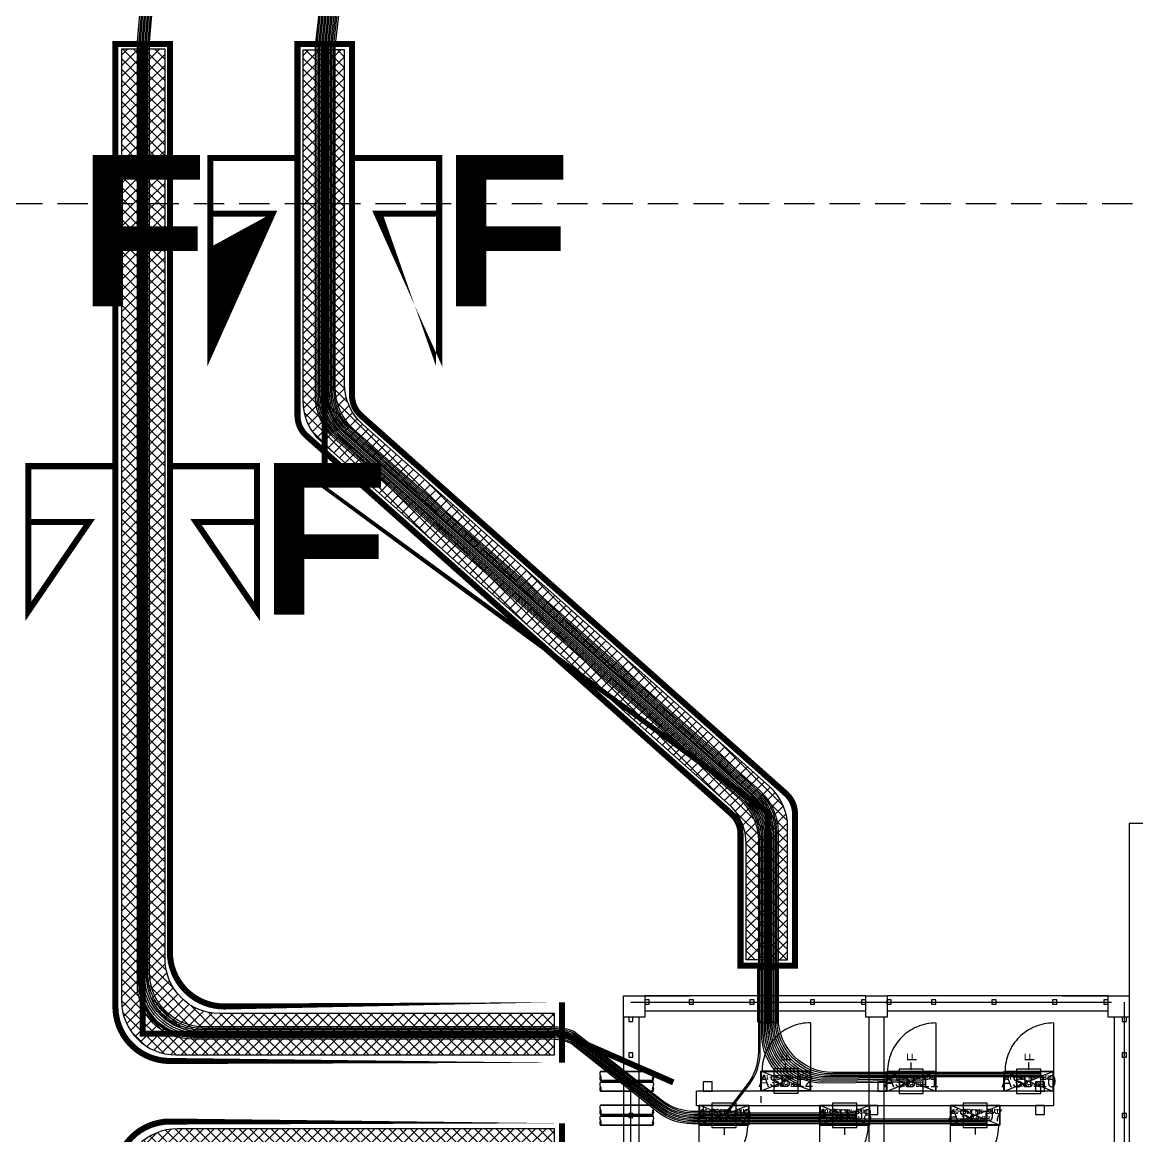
# Model space of a CAD drawing. Header units: metres. Extents: x 530797 to 531361, y 2674572 to 2674944.
# Drawn here: x 530970.35 to 530988.76, y 2674725.29 to 2674743.69 of the extents above; entities that cross this region are included whole.
import ezdxf
from ezdxf.enums import TextEntityAlignment as Align

# ---------------------------------------------------------------- set-up
doc = ezdxf.new("R2010")
doc.units = ezdxf.units.M
for name, pattern in [('DASHED', [0.75, 0.5, -0.25]), ('DASHED2', [0.375, 0.25, -0.125]), ('HIDDEN', [0.375, 0.25, -0.125]), ('PHANTOM', [63.50000000000001, 31.75, -6.35, 6.35, -6.35, 6.35, -6.35])]:
    doc.linetypes.add(name, pattern=pattern)
for name, color, linetype in [('1', 5, 'Continuous'), ('300mm Hume Pipe', 74, 'Continuous'), ('Excavation', 7, 'Continuous'), ('IDT', 7, 'Continuous'), ('LT Cable(AG) INV to LT Panel BL-10', 2, 'Continuous'), ('Messenger Wire Exc Link', 7, 'Continuous'), ('Section Marking BL-10', 2, 'Continuous'), ('Trench (AC)-BL10', 14, 'Continuous')]:
    doc.layers.add(name, color=color, linetype=linetype)
doc.styles.add('Arial', font='arial.ttf')
doc.styles.add('BoldTextStyle', font='arialbd.ttf')
doc.styles.add('RomanS', font='romans.shx')
doc.styles.get("Standard").update_dxf_attribs({"font": 'Adani Regular.ttf'})
doc.linetypes.add('FOUNDATION LAYOUT$0$FENCELINE1', pattern='A,6.35,-2.54,[133,ltypeshp.shx,S=2.54,R=0,X=-2.54,Y=0],-2.54,25.4', length=36.83)
pattern_1 = [(45, (-1846.343999999575, 678.9041152228601), (-0.08838834764831845, 0.08838834764831845), []), (135, (-1846.343999999575, 678.9041152228601), (-0.08838834764831845, -0.08838834764831843), [])]

# ---------------------------------------------------------------- blocks, each defined once
blk = doc.blocks.new('ASB')
at = {"layer": '1', "color": 5}
blk.add_lwpolyline([(-0.2, -0.2), (0.2, -0.2), (0.2, 0.2), (-0.2, 0.2)], close=True, dxfattribs=at)
at = {"layer": '1', "color": 7}
blk.add_attdef('ID', text='', height=0.2, dxfattribs=at).set_placement((0, 0), align=Align.MIDDLE_CENTER)
blk = doc.blocks.new('IDT')
at = {"layer": 'IDT', "color": 8, "linetype": 'PHANTOM', "ltscale": 0.25}
for p, q in [((33.78305947702646, 18.31032447560767), (33.78305947702646, 9.160324475607581)), ((25.63305947702636, 9.160324475607581), (25.63305947702636, 16.03532447560758)), ((33.78305947702646, 9.160324475607581), (25.63305947702636, 9.160324475607581))]:
    blk.add_line(p, q, dxfattribs=at)
at = {"layer": 'IDT', "color": 8}
for p, q in [((25.55203310577579, 9.410145771028397), (25.55203310577579, 12.06014577102826)), ((25.80203310577579, 9.410145771028397), (25.80203310577579, 12.06014577102826)), ((29.60203310577552, 9.410145771028397), (29.60203310577552, 12.06014577102826)), ((29.85203310577552, 9.410145771028397), (29.85203310577552, 12.06014577102826)), ((33.6520331057757, 9.410145771028397), (33.6520331057757, 12.06014577102826)), ((33.9020331057757, 9.410145771028397), (33.9020331057757, 12.06014577102826)), ((25.59805947702651, 11.06854747735485), (25.59805947702651, 10.99854747735469)), ((25.66805947702622, 11.06854747735485), (25.59805947702651, 11.06854747735485)), ((25.66805947702622, 10.99854747735469), (25.66805947702622, 11.06854747735485)), ((27.68603310577581, 11.1931585117926), (28.50403310577556, 11.1931585117926)), ((27.68603310577581, 10.86615851179261), (27.68603310577581, 11.1931585117926)), ((27.69503310577582, 10.86965851179264), (27.69503310577582, 11.18965851179257)), ((27.69503310577582, 11.18965851179257), (28.49503310577555, 11.18965851179257)), ((28.49503310577555, 11.18965851179257), (27.69503310577582, 10.86965851179264)), ((28.49503310577555, 10.86965851179264), (27.69503310577582, 11.18965851179257)), ((28.49503310577555, 11.18965851179257), (28.49503310577555, 10.86965851179264)), ((28.50403310577556, 11.1931585117926), (28.50403310577556, 10.86615851179261)), ((29.8430331057755, 11.19316355596482), (30.66103310577572, 11.19316355596482)), ((29.8430331057755, 10.86616355596482), (29.8430331057755, 11.19316355596482)), ((29.85203310577552, 10.86966355596462), (29.85203310577552, 11.18966355596478)), ((29.85203310577552, 11.18966355596478), (30.6520331057757, 11.18966355596478)), ((30.6520331057757, 11.18966355596478), (29.85203310577552, 10.86966355596462)), ((30.6520331057757, 10.86966355596462), (29.85203310577552, 11.18966355596478)), ((30.6520331057757, 11.18966355596478), (30.6520331057757, 10.86966355596462)), ((30.66103310577572, 11.19316355596482), (30.66103310577572, 10.86616355596482)), ((31.83392632624444, 11.19316355596482), (32.65192632624419, 11.19316355596482)), ((31.83392632624444, 10.86616355596482), (31.83392632624444, 11.19316355596482)), ((31.84292632624445, 10.86966355596462), (31.84292632624445, 11.18966355596478)), ((31.84292632624445, 11.18966355596478), (32.64292632624418, 11.18966355596478)), ((31.84292632624445, 10.86966355596462), (32.64292632624418, 11.18966355596478)), ((31.84292632624445, 11.18966355596478), (32.64292632624418, 10.86966355596485)), ((32.64292632624418, 11.18966355596478), (32.64292632624418, 10.86966355596485)), ((32.65192632624419, 11.19316355596482), (32.65192632624419, 10.86616355596482)), ((33.7480594770266, 11.06854747735485), (33.7480594770266, 10.99854747735469)), ((33.81805947702631, 11.06854747735485), (33.7480594770266, 11.06854747735485)), ((33.81805947702631, 10.99854747735469), (33.81805947702631, 11.06854747735485)), ((25.59805947702651, 10.99854747735469), (25.66805947702622, 10.99854747735469)), ((32.69924909500176, 10.86966355596462), (26.80203310577579, 10.86965851179286)), ((26.95103310577568, 11.01965851179273), (26.95103310577568, 10.86965851179264)), ((27.10103310577577, 11.01965851179273), (26.95103310577568, 11.01965851179273)), ((26.95103310577568, 10.86965851179264), (27.10103310577577, 10.86965851179264)), ((27.10103310577577, 10.86965851179264), (27.10103310577577, 11.01965851179273)), ((28.50403310577556, 10.86615851179261), (27.68603310577581, 10.86615851179261)), ((28.49503310577555, 10.86965851179264), (27.69503310577582, 10.86965851179264)), ((29.70203310577588, 11.01965851179273), (29.70203310577588, 10.86965851179264)), ((29.85203310577597, 11.01965851179273), (29.70203310577588, 11.01965851179273)), ((29.70203310577588, 10.86965851179264), (29.85203310577597, 10.86965851179264)), ((30.66103310577572, 10.86616355596482), (29.8430331057755, 10.86616355596482)), ((29.85203310577597, 10.86965851179264), (29.85203310577597, 11.01965851179273)), ((30.6520331057757, 10.86966355596462), (29.85203310577552, 10.86966355596462)), ((32.65192632624419, 10.86616355596482), (31.83392632624444, 10.86616355596482)), ((32.64292632624418, 10.86966355596485), (31.84292632624445, 10.86966355596462)), ((32.4369263262445, 11.0196585117925), (32.4369263262445, 10.86965851179264)), ((32.58692632624414, 11.0196585117925), (32.4369263262445, 11.0196585117925)), ((32.4369263262445, 10.86965851179264), (32.58692632624414, 10.86965851179264)), ((32.58692632624414, 10.86965851179264), (32.58692632624414, 11.0196585117925)), ((32.69925243467858, 10.86966355596758), (32.69925243467858, 10.62966355685978)), ((33.7480594770266, 10.99854747735469), (33.81805947702631, 10.99854747735469)), ((31.63518662643108, 10.71242244929829), (31.63518662643108, 10.8226436008905)), ((26.80203310577579, 10.6331585126876), (27.62003310577555, 10.6331585126876)), ((26.80203310577579, 10.3061585126876), (26.80203310577579, 10.6331585126876)), ((26.80203310577579, 10.62966355685978), (32.69924909500176, 10.62966355685978)), ((26.81103310577581, 10.30965851268763), (26.81103310577581, 10.62965851268757)), ((26.81103310577581, 10.62965851268757), (27.61103310577553, 10.62965851268757)), ((27.61103310577553, 10.62965851268757), (26.81103310577581, 10.30965851268763)), ((27.61103310577553, 10.30965851268763), (26.81103310577581, 10.62965851268757)), ((26.95103310577568, 10.62965851268757), (26.95103310577568, 10.6296585126878)), ((26.95103310577568, 10.62965851268757), (26.95103310577568, 10.47965851268748)), ((27.10103310577577, 10.62965851268757), (26.95103310577568, 10.62965851268757)), ((27.10103310577577, 10.47965851268748), (27.10103310577577, 10.62965851268757)), ((27.61103310577553, 10.62965851268757), (27.61103310577553, 10.30965851268763)), ((27.62003310577555, 10.6331585126876), (27.62003310577555, 10.3061585126876)), ((28.7430331057756, 10.6331585126876), (29.56103310577581, 10.6331585126876)), ((28.7430331057756, 10.3061585126876), (28.7430331057756, 10.6331585126876)), ((28.75203310577561, 10.30965851268763), (28.75203310577561, 10.62965851268757)), ((28.75203310577561, 10.62965851268757), (29.55203310577579, 10.62965851268757)), ((29.55203310577579, 10.62965851268757), (28.75203310577561, 10.30965851268763)), ((29.55203310577579, 10.30965851268763), (28.75203310577561, 10.62965851268757)), ((29.55203310577579, 10.62965851268757), (29.55203310577579, 10.30965851268763)), ((29.55203310577579, 10.62965851268757), (29.55203310577579, 10.47965851268748)), ((29.70203310577588, 10.62965851268757), (29.55203310577579, 10.62965851268757)), ((29.56103310577581, 10.6331585126876), (29.56103310577581, 10.3061585126876)), ((29.70203310577588, 10.47965851268748), (29.70203310577588, 10.62965851268757)), ((30.81703310577566, 10.62928158855436), (31.63503310577542, 10.62928158855436)), ((30.81703310577566, 10.30228158855437), (30.81703310577566, 10.62928158855436)), ((30.82603310577568, 10.3057815885544), (30.82603310577568, 10.62578158855433)), ((30.82603310577568, 10.62578158855433), (31.62603310577586, 10.62578158855433)), ((30.82603310577568, 10.3057815885544), (31.62603310577586, 10.62578158855433)), ((30.82603310577568, 10.61801765194389), (31.62603310577586, 10.3057815885544)), ((31.62603310577586, 10.62578158855433), (31.62603310577586, 10.3057815885544)), ((31.63503310577542, 10.62928158855436), (31.63503310577542, 10.30228158855437)), ((32.4369263262445, 10.62965851268757), (32.4369263262445, 10.47965851268748)), ((32.58692632624414, 10.62965851268757), (32.4369263262445, 10.62965851268757)), ((32.58692632624414, 10.47965851268748), (32.58692632624414, 10.62965851268757)), ((27.61103310577553, 10.30965851268763), (26.81103310577581, 10.30965851268763)), ((26.95103310577568, 10.47965851268748), (27.10103310577577, 10.47965851268748)), ((29.55203310577579, 10.30965851268763), (28.75203310577561, 10.30965851268763)), ((29.55203310577579, 10.47965851268748), (29.70203310577588, 10.47965851268748)), ((32.4369263262445, 10.47965851268748), (32.58692632624414, 10.47965851268748)), ((27.62003310577555, 10.3061585126876), (26.80203310577579, 10.3061585126876)), ((29.56103310577581, 10.3061585126876), (28.7430331057756, 10.3061585126876)), ((31.63503310577542, 10.30228158855437), (30.81703310577566, 10.30228158855437)), ((31.62603310577586, 10.3057815885544), (30.82603310577568, 10.3057815885544)), ((25.59805947702651, 10.06854747735485), (25.59805947702651, 9.998547477354691)), ((25.66805947702622, 10.06854747735485), (25.59805947702651, 10.06854747735485)), ((25.59805947702651, 9.998547477354691), (25.66805947702622, 9.998547477354691)), ((25.66805947702622, 9.998547477354691), (25.66805947702622, 10.06854747735485)), ((33.7480594770266, 10.06854747735485), (33.7480594770266, 9.998547477354691)), ((33.81805947702631, 10.06854747735485), (33.7480594770266, 10.06854747735485)), ((33.7480594770266, 9.998547477354691), (33.81805947702631, 9.998547477354691)), ((33.81805947702631, 9.998547477354691), (33.81805947702631, 10.06854747735485)), ((25.55203310577579, 9.06014577102826), (25.55203310577579, 9.410145771028397)), ((25.55203310577579, 9.410145771028397), (25.9020331057757, 9.410145771028397)), ((25.59805947702651, 9.480145771028333), (25.59805947702651, 9.410145771028397)), ((25.66805947702622, 9.480145771028333), (25.59805947702651, 9.480145771028333)), ((25.59805947702651, 9.410145771028397), (25.66805947702622, 9.410145771028397)), ((25.66805947702622, 9.410145771028397), (25.66805947702622, 9.480145771028333)), ((25.9020331057757, 9.410145771028397), (25.9020331057757, 9.06014577102826)), ((29.55203310577579, 9.06014577102826), (29.55203310577579, 9.410145771028397)), ((29.55203310577579, 9.410145771028397), (29.9020331057757, 9.410145771028397)), ((29.9020331057757, 9.410145771028397), (29.9020331057757, 9.06014577102826)), ((33.55203310577579, 9.06014577102826), (33.55203310577579, 9.410145771028397)), ((33.55203310577579, 9.410145771028397), (33.9020331057757, 9.410145771028397)), ((33.7480594770266, 9.480145771028333), (33.7480594770266, 9.410145771028397)), ((33.81805947702631, 9.480145771028333), (33.7480594770266, 9.480145771028333)), ((33.7480594770266, 9.410145771028397), (33.81805947702631, 9.410145771028397)), ((33.81805947702631, 9.410145771028397), (33.81805947702631, 9.480145771028333)), ((33.9020331057757, 9.410145771028397), (33.9020331057757, 9.06014577102826)), ((25.9020331057757, 9.31014577102826), (29.55203310577579, 9.31014577102826)), ((29.9020331057757, 9.31014577102826), (33.55203310577579, 9.31014577102826)), ((25.9020331057757, 9.06014577102826), (25.55203310577579, 9.06014577102826)), ((25.9020331057757, 9.195324475607663), (25.9020331057757, 9.1253244756075)), ((25.97203310577586, 9.195324475607663), (25.9020331057757, 9.195324475607663)), ((25.9020331057757, 9.1253244756075), (25.97203310577586, 9.1253244756075)), ((25.9020331057757, 9.06014577102826), (29.55203310577579, 9.06014577102826)), ((25.97203310577586, 9.1253244756075), (25.97203310577586, 9.195324475607663)), ((26.7480594770266, 9.195324475607663), (26.7480594770266, 9.1253244756075)), ((26.81805947702631, 9.195324475607663), (26.7480594770266, 9.195324475607663)), ((26.7480594770266, 9.1253244756075), (26.81805947702631, 9.1253244756075)), ((26.81805947702631, 9.1253244756075), (26.81805947702631, 9.195324475607663)), ((27.7480594770266, 9.195324475607663), (27.7480594770266, 9.1253244756075)), ((27.81805947702631, 9.195324475607663), (27.7480594770266, 9.195324475607663)), ((27.7480594770266, 9.1253244756075), (27.81805947702631, 9.1253244756075)), ((27.81805947702631, 9.1253244756075), (27.81805947702631, 9.195324475607663)), ((28.7480594770266, 9.195324475607663), (28.7480594770266, 9.1253244756075)), ((28.81805947702631, 9.195324475607663), (28.7480594770266, 9.195324475607663)), ((28.7480594770266, 9.1253244756075), (28.81805947702631, 9.1253244756075)), ((28.81805947702631, 9.1253244756075), (28.81805947702631, 9.195324475607663)), ((29.48220577756118, 9.195324475607663), (29.48220577756118, 9.1253244756075)), ((29.55220577756089, 9.195324475607663), (29.48220577756118, 9.195324475607663)), ((29.48220577756118, 9.1253244756075), (29.55220577756089, 9.1253244756075)), ((29.9020331057757, 9.06014577102826), (29.55203310577579, 9.06014577102826)), ((29.55220577756089, 9.1253244756075), (29.55220577756089, 9.195324475607663)), ((29.9020331057757, 9.195324475607663), (29.9020331057757, 9.1253244756075)), ((29.97203310577586, 9.195324475607663), (29.9020331057757, 9.195324475607663)), ((29.9020331057757, 9.1253244756075), (29.97203310577586, 9.1253244756075)), ((29.9020331057757, 9.06014577102826), (33.55203310577579, 9.06014577102826)), ((29.97203310577586, 9.1253244756075), (29.97203310577586, 9.195324475607663)), ((30.7480594770266, 9.195324475607663), (30.7480594770266, 9.1253244756075)), ((30.81805947702631, 9.195324475607663), (30.7480594770266, 9.195324475607663)), ((30.7480594770266, 9.1253244756075), (30.81805947702631, 9.1253244756075)), ((30.81805947702631, 9.1253244756075), (30.81805947702631, 9.195324475607663)), ((31.7480594770266, 9.195324475607663), (31.7480594770266, 9.1253244756075)), ((31.81805947702631, 9.195324475607663), (31.7480594770266, 9.195324475607663)), ((31.7480594770266, 9.1253244756075), (31.81805947702631, 9.1253244756075)), ((31.81805947702631, 9.1253244756075), (31.81805947702631, 9.195324475607663)), ((32.7480594770266, 9.195324475607663), (32.7480594770266, 9.1253244756075)), ((32.81805947702631, 9.195324475607663), (32.7480594770266, 9.195324475607663)), ((32.7480594770266, 9.1253244756075), (32.81805947702631, 9.1253244756075)), ((32.81805947702631, 9.1253244756075), (32.81805947702631, 9.195324475607663)), ((33.48203310577563, 9.195324475607663), (33.48203310577563, 9.1253244756075)), ((33.55203310577579, 9.195324475607663), (33.48203310577563, 9.195324475607663)), ((33.48203310577563, 9.1253244756075), (33.55203310577579, 9.1253244756075)), ((33.55203310577579, 9.1253244756075), (33.55203310577579, 9.195324475607663)), ((33.9020331057757, 9.06014577102826), (33.55203310577579, 9.06014577102826))]:
    blk.add_line(p, q, dxfattribs=at)
at = {"layer": 'IDT', "color": 8, "linetype": 'DASHED', "ltscale": 5}
for p, q in [((28.50403310577556, 11.99315851179233), (28.50403310577556, 11.1931585117926)), ((30.66103310577617, 11.99316355596432), (30.66103310577617, 11.19316355596482)), ((32.65192632624419, 11.99316355596454), (32.65192632624419, 11.19316355596482)), ((28.46019748933739, 11.1931585117926), (27.70403310577584, 11.1931585117926)), ((28.50403310577556, 11.1931585117926), (28.46019748933739, 11.1931585117926)), ((30.61719748933754, 11.19316355596482), (29.86103310577644, 11.19316355596482)), ((30.66103310577617, 11.19316355596482), (30.61719748933754, 11.19316355596482)), ((32.60809070980602, 11.19316355596482), (31.85192632624447, 11.19316355596482)), ((32.65192632624419, 11.19316355596482), (32.60809070980602, 11.19316355596482)), ((26.80203310577579, 9.506158512688103), (26.80203310577579, 10.3061585126876)), ((26.80203310577579, 10.3061585126876), (26.84586872221396, 10.3061585126876)), ((26.84586872221396, 10.3061585126876), (27.60203310577552, 10.3061585126876)), ((28.7430331057756, 9.506158512688103), (28.7430331057756, 10.3061585126876)), ((28.7430331057756, 10.3061585126876), (28.78686872221377, 10.3061585126876)), ((28.78686872221377, 10.3061585126876), (29.54303310577532, 10.3061585126876)), ((30.81703310577566, 9.502281588554638), (30.81703310577566, 10.30228158855437)), ((30.81703310577566, 10.30228158855437), (30.86086872221384, 10.30228158855437)), ((30.86086872221384, 10.30228158855437), (31.61703310577539, 10.30228158855437))]:
    blk.add_line(p, q, dxfattribs=at)
at = {"layer": 'IDT', "color": 7}
for p, q in [((28.09503310577546, 11.27669120714529), (28.09503310577546, 11.34921367546428)), ((28.09503310577546, 11.22553543595552), (28.09503310577546, 11.27669120714529)), ((30.25203310577561, 11.28019625131731), (30.25203310577561, 11.35271871963653)), ((30.25203310577561, 11.22904048012754), (30.25203310577561, 11.28019625131731)), ((32.24292632624409, 11.28019625131731), (32.24292632624409, 11.35271871963653)), ((32.24292632624409, 11.22904048012776), (32.24292632624409, 11.28019625131731)), ((27.68603310577581, 11.1931585117926), (28.50403310577556, 11.1931585117926)), ((27.68603310577581, 10.86615851179261), (27.68603310577581, 11.1931585117926)), ((28.50403310577556, 11.1931585117926), (28.50403310577556, 10.86615851179261)), ((29.8430331057755, 11.19316355596482), (30.66103310577572, 11.19316355596482)), ((29.8430331057755, 10.86616355596482), (29.8430331057755, 11.19316355596482)), ((30.66103310577572, 11.19316355596482), (30.66103310577572, 10.86616355596482)), ((31.83392632624444, 11.19316355596482), (32.65192632624419, 11.19316355596482)), ((31.83392632624444, 10.86616355596482), (31.83392632624444, 11.19316355596482)), ((32.65192632624419, 11.19316355596482), (32.65192632624419, 10.86616355596482)), ((28.50403310577556, 10.86615851179261), (27.68603310577581, 10.86615851179261)), ((30.66103310577572, 10.86616355596482), (29.8430331057755, 10.86616355596482)), ((32.65192632624419, 10.86616355596482), (31.83392632624444, 10.86616355596482)), ((26.80203310577579, 10.6331585126876), (27.62003310577555, 10.6331585126876)), ((26.80203310577579, 10.3061585126876), (26.80203310577579, 10.6331585126876)), ((27.62003310577555, 10.6331585126876), (27.62003310577555, 10.3061585126876)), ((28.7430331057756, 10.6331585126876), (29.56103310577581, 10.6331585126876)), ((28.7430331057756, 10.3061585126876), (28.7430331057756, 10.6331585126876)), ((29.56103310577581, 10.6331585126876), (29.56103310577581, 10.3061585126876)), ((30.81703310577566, 10.62928158855436), (31.63503310577542, 10.62928158855436)), ((30.81703310577566, 10.30228158855437), (30.81703310577566, 10.62928158855436)), ((31.63503310577542, 10.62928158855436), (31.63503310577542, 10.30228158855437)), ((27.62003310577555, 10.3061585126876), (26.80203310577579, 10.3061585126876)), ((27.21103310577544, 10.28055006587385), (27.21103310577544, 10.22939429468408)), ((27.21103310577544, 10.22939429468408), (27.21103310577544, 10.15687182636486)), ((29.56103310577581, 10.3061585126876), (28.7430331057756, 10.3061585126876)), ((29.1520331057757, 10.28055006587385), (29.1520331057757, 10.22939429468408)), ((29.1520331057757, 10.22939429468408), (29.1520331057757, 10.15687182636486)), ((31.63503310577542, 10.30228158855437), (30.81703310577566, 10.30228158855437)), ((31.22603310577577, 10.28055511004584), (31.22603310577577, 10.22939933885607)), ((31.22603310577577, 10.22939933885607), (31.22603310577577, 10.15687687053685))]:
    blk.add_line(p, q, dxfattribs=at)
at = {"layer": 'IDT', "color": 124}
for p, q in [((34.28454869628402, 11.19321100944774), (33.41546722306956, 11.19321100944774)), ((33.41546722306956, 11.19321100944774), (34.28454869628402, 11.19321100944774)), ((33.41546722306956, 11.04321100944787), (34.28454869628402, 11.04321100944787)), ((34.28454869628402, 11.04321100944787), (33.41546722306956, 11.04321100944787)), ((34.28454869628584, 11.01616355596605), (33.41546722307137, 11.01616355596605)), ((33.41546722307137, 11.01616355596605), (34.28454869628584, 11.01616355596605)), ((33.41546722307137, 10.86616355596618), (34.28454869628584, 10.86616355596618)), ((34.28454869628584, 10.86616355596618), (33.41546722307137, 10.86616355596618)), ((34.28454869628402, 10.63321101034273), (33.41546722306956, 10.63321101034273)), ((33.41546722306956, 10.63321101034273), (34.28454869628402, 10.63321101034273)), ((33.41546722306956, 10.48321101034287), (34.28454869628402, 10.48321101034287)), ((34.28454869628402, 10.48321101034287), (33.41546722306956, 10.48321101034287)), ((34.28454869628584, 10.45616355686104), (33.41546722307137, 10.45616355686104)), ((33.41546722307137, 10.45616355686104), (34.28454869628584, 10.45616355686104)), ((33.41546722307137, 10.30616355686118), (34.28454869628584, 10.30616355686118)), ((34.28454869628584, 10.30616355686118), (33.41546722307137, 10.30616355686118)), ((31.3578251571378, 9.487376799342314), (31.3578251571378, 8.61829532612785)), ((31.3578251571378, 8.61829532612785), (31.3578251571378, 9.487376799342314)), ((31.50782515713789, 8.61829532612785), (31.50782515713789, 9.487376799342314)), ((31.50782515713789, 9.487376799342314), (31.50782515713789, 8.61829532612785)), ((31.53487261061926, 9.487376799344133), (31.53487261061926, 8.618295326129669)), ((31.53487261061926, 8.618295326129669), (31.53487261061926, 9.487376799344133)), ((31.68487261061935, 8.618295326129669), (31.68487261061935, 9.487376799344133)), ((31.68487261061935, 9.487376799344133), (31.68487261061935, 8.618295326129669))]:
    blk.add_line(p, q, dxfattribs=at)
at = {"layer": 'IDT', "color": 8, "linetype": 'HIDDEN', "ltscale": 2.5}
blk.add_line((26.80203310577579, 10.62966355685978), (26.80203292904551, 10.86965851179264), dxfattribs=at)
at = {"layer": 'IDT', "color": 8, "linetype": 'DASHED2', "ltscale": 5}
for p, q in [((25.55203310577579, 9.06014577102826), (25.55203310577579, 10.1601457710284)), ((33.9020331057757, 10.1601457710284), (33.9020331057757, 9.06014577102826)), ((26.6520331057757, 9.06014577102826), (25.55203310577579, 9.06014577102826)), ((33.9020331057757, 9.06014577102826), (32.80203310577579, 9.06014577102826))]:
    blk.add_line(p, q, dxfattribs=at)
at = {"layer": 'IDT', "color": 243, "linetype": 'DASHED'}
blk.add_lwpolyline([(45.49999999962691, 32.58580025943296), (45.4999999996269, -4.032314963696315), (-1.30442248516332e-09, -4.032314963696308), (-1.304414354308392e-09, 32.58580025943297)], close=True, dxfattribs=at)
at = {"layer": 'IDT', "color": 7, "linetype": 'FOUNDATION LAYOUT$0$FENCELINE1', "ltscale": 0.01}
blk.add_lwpolyline([(19.91065726106834, 22.48539390819508), (11.80103310577559, 22.48539390819508), (11.80103310577559, 6.210393908265019), (19.73137271900467, 6.210393908225001), (25.55203310577579, 6.210393908225001), (25.55203310577579, 9.06014577102826)], dxfattribs=at)
at = {"layer": 'IDT', "color": 8, "linetype": 'DASHED', "ltscale": 5}
for centre, start, end in [((28.50403310577556, 11.1931585117926), 90, 180), ((30.66103310577617, 11.19316355596482), 90, 180), ((32.65192632624419, 11.19316355596482), 90, 180), ((26.80203310577579, 10.3061585126876), 270, 0), ((28.7430331057756, 10.3061585126876), 270, 0), ((30.81703310577566, 10.30228158855437), 270, 0)]:
    blk.add_arc(centre, 0.7999999999996508, start, end, dxfattribs=at)
at = {"layer": 'IDT', "color": 124}
for centre, radius, start, end in [((33.46528137758176, 11.15571100944828), 0.06235142331725626, 143.0276363458421, 216.9723636541578), ((33.46528137758449, 11.0807110094471), 0.06235142331974031, 143.0276363562435, 216.9723636280808), ((33.36565306855007, 11.15571100944715), 0.06235142332423081, 323.0276363719184, 36.97236362808165), ((34.33436285080396, 11.15571100944715), 0.06235142332423081, 143.0276363719183, 216.9723636280808), ((34.23473454177227, 11.15571100944828), 0.06235142331725626, 323.0276363458421, 36.9723636541579), ((34.23473454176909, 11.0807110094471), 0.06235142331974031, 323.0276363719184, 36.9723636437565), ((33.46528137758358, 10.97866355596659), 0.06235142331725626, 143.0276363458421, 216.9723636541578), ((33.46528137758631, 10.90366355596541), 0.06235142331974031, 143.0276363562435, 216.9723636280808), ((33.36565306855189, 10.97866355596545), 0.06235142332423081, 323.0276363719184, 36.97236362808165), ((34.33436285080577, 10.97866355596545), 0.06235142332423081, 143.0276363719183, 216.9723636280808), ((34.23473454177409, 10.97866355596659), 0.06235142331725626, 323.0276363458421, 36.9723636541579), ((34.23473454177091, 10.90366355596541), 0.06235142331974031, 323.0276363719184, 36.9723636437565), ((33.46528137758176, 10.59571101034328), 0.06235142331725626, 143.0276363458421, 216.9723636541578), ((33.46528137758449, 10.5207110103421), 0.06235142331974031, 143.0276363562435, 216.9723636280808), ((33.36565306855007, 10.59571101034214), 0.06235142332423081, 323.0276363719184, 36.97236362808165), ((34.33436285080396, 10.59571101034214), 0.06235142332423081, 143.0276363719183, 216.9723636280808), ((34.23473454177227, 10.59571101034328), 0.06235142331725626, 323.0276363458421, 36.9723636541579), ((34.23473454176909, 10.5207110103421), 0.06235142331974031, 323.0276363719184, 36.9723636437565), ((33.46528137758358, 10.41866355686159), 0.06235142331725626, 143.0276363458421, 216.9723636541578), ((33.46528137758631, 10.34366355686041), 0.06235142331974031, 143.0276363562435, 216.9723636280808), ((33.36565306855189, 10.41866355686045), 0.06235142332423081, 323.0276363719184, 36.97236362808165), ((34.33436285080577, 10.41866355686045), 0.06235142332423081, 143.0276363719183, 216.9723636280808), ((34.23473454177409, 10.41866355686159), 0.06235142331725626, 323.0276363458421, 36.9723636541579), ((34.23473454177091, 10.34366355686041), 0.06235142331974031, 323.0276363719184, 36.9723636437565), ((31.39532515713725, 9.43756264482738), 0.06235142331974176, 53.02763635368521, 126.9723636463148), ((31.47032515713798, 9.437562644830336), 0.06235142331725626, 53.02763635368521, 126.9723636463148), ((31.47032515713707, 9.537190953862023), 0.06235142332423227, 233.0276363536852, 306.9723636463148), ((31.57237261061871, 9.4375626448292), 0.06235142331974176, 53.02763635368521, 126.9723636463148), ((31.6473726106199, 9.437562644832155), 0.06235142331725626, 53.02763635368521, 126.9723636463148), ((31.64737261061853, 9.537190953863842), 0.06235142332423227, 233.0276363536852, 306.9723636463148), ((31.39532515713725, 8.668109480642784), 0.06235142331974176, 233.0276363536852, 306.9723636463148), ((31.47032515713707, 8.568481171608141), 0.06235142332423227, 53.02763635368521, 126.9723636463148), ((31.47032515713798, 8.668109480639828), 0.06235142331725626, 233.0276363536852, 306.9723636463148), ((31.57237261061871, 8.668109480644603), 0.06235142331974176, 233.0276363536852, 306.9723636463148), ((31.64737261061853, 8.56848117160996), 0.06235142332423227, 53.02763635368521, 126.9723636463148), ((31.6473726106199, 8.668109480641647), 0.06235142331725626, 233.0276363536852, 306.9723636463148)]:
    blk.add_arc(centre, radius, start, end, dxfattribs=at)
at = {"layer": 'IDT', "color": 7, "style": 'RomanS', "width": 0.9}
for s, p in [('FRP PANEL', (27.85184958396192, 11.04685574733401)), ('FRP PANEL', (30.00884958396207, 11.04686079150599)), ('FRP PANEL', (31.99974280443055, 11.04686079150622)), ('TYPE-NN ASB-07', (27.7076995839623, 10.93018908066722)), ('TYPE-NN ASB-08', (29.86469958396199, 10.93019412483943)), ('TYPE-NN ASB-09', (31.85709280443078, 10.93019412483943)), ('FRP PANEL', (26.96784958396191, 10.486855748229)), ('FRP PANEL', (28.90884958396217, 10.486855748229)), ('FRP PANEL', (30.98284958396223, 10.48686079240099)), ('TYPE-NN ASB-10', (26.82369958396228, 10.37018908156222)), ('TYPE-NN ASB-11', (28.7736995839621, 10.37018908156222)), ('TYPE-NN ASB-12', (30.83869958396215, 10.37019412573443))]:
    blk.add_text(s, height=0.07, dxfattribs=at).set_placement(p)
at = {"layer": 'IDT', "color": 7, "style": 'Arial'}
for p in [(27.11984584907739, 10.13972772747468), (29.06084584907765, 10.13972772747468), (31.13484584907772, 10.13973277164666)]:
    blk.add_text('F', height=0.16, rotation=270, dxfattribs=at).set_placement(p)

msp = doc.modelspace()

# ---------------------------------------------------------------- hatches: boundary and pattern name
at = {"layer": '300mm Hume Pipe'}
h = msp.add_hatch(dxfattribs=at)
h.set_pattern_fill('ANSI37', color=74)
h.set_pattern_definition(pattern_1)
edge = h.paths.add_edge_path()
edge.add_line((530971.991284369, 2674743.243312301), (530971.9912843703, 2674727.529248202))
edge.add_arc((530972.8912843703, 2674727.529248202), 0.9000000000232831, 180.0000000296449, 270.0000000074112)
edge.add_line((530972.8912843704, 2674726.629248202), (530979.1441698038, 2674726.629248207))
edge.add_line((530979.1441698038, 2674726.629248207), (530979.1441698038, 2674726.929248206))
edge.add_line((530979.1441698038, 2674726.929248206), (530973.1912843705, 2674726.929248202))
edge.add_arc((530973.1912843704, 2674727.829248202), 0.900000000372529, 180.0000000296449, 270.00000000741124, ccw=False)
edge.add_line((530972.2912843704, 2674727.829248202), (530972.2912843691, 2674743.243312301))
edge.add_line((530972.2912843691, 2674743.243312301), (530971.991284369, 2674743.243312301))
edge = h.paths.add_edge_path(flags=17)
edge.add_line((530972.4114409294, 2674743.243312301), (530972.4114409294, 2674727.91331107))
edge.add_arc((530973.3114409294, 2674727.913311071), 0.9000000000232831, 180.0000000296449, 270.0000000741123)
edge.add_line((530973.3114409306, 2674727.01331107), (530979.1441698038, 2674727.013311078))
edge.add_line((530979.1441698038, 2674727.013311078), (530979.1441698038, 2674727.313311078))
edge.add_line((530979.1441698038, 2674727.313311078), (530973.6114409307, 2674727.31331107))
edge.add_arc((530973.6114409294, 2674728.213311071), 0.900000000372529, 180.0000000296449, 270.0000000889347, ccw=False)
edge.add_line((530972.7114409294, 2674728.21331107), (530972.7114409294, 2674743.243312301))
edge.add_line((530972.7114409294, 2674743.243312301), (530972.4114409294, 2674743.243312301))
h = msp.add_hatch(dxfattribs=at)
h.set_pattern_fill('ANSI37', color=74)
h.set_pattern_definition(pattern_1)
edge = h.paths.add_edge_path()
edge.add_line((530982.6942895745, 2674728.202823769), (530982.9942895743, 2674728.202823769))
edge.add_line((530982.9942895743, 2674728.202823769), (530982.9942895743, 2674730.39340423))
edge.add_arc((530982.0942895742, 2674730.39340423), 0.9000000001396984, 359.9999999703551, 408.3287436989939)
edge.add_line((530982.6926597072, 2674731.065678865), (530975.9785955845, 2674737.041652424))
edge.add_arc((530976.5769657175, 2674737.713927059), 0.9000000002774085, 180, 228.3287437187034, ccw=False)
edge.add_line((530975.6769657172, 2674737.713927059), (530975.6769657173, 2674743.230029261))
edge.add_line((530975.6769657173, 2674743.230029261), (530975.3769657175, 2674743.230029261))
edge.add_line((530975.3769657175, 2674743.230029261), (530975.3769657174, 2674737.579325877))
edge.add_arc((530976.2769657176, 2674737.579325877), 0.9000000001396984, 180, 228.3287437187034)
edge.add_line((530975.6785955846, 2674736.907051242), (530982.3926597075, 2674730.931077683))
edge.add_arc((530981.7942895744, 2674730.258803048), 0.900000000354808, 0, 48.32874371316751, ccw=False)
edge.add_line((530982.6942895745, 2674730.258803048), (530982.6942895745, 2674728.202823769))
edge = h.paths.add_edge_path()
edge.add_line((530975.292902846, 2674743.178802441), (530975.2929028459, 2674737.541609338))
edge.add_arc((530976.192902846, 2674737.541609338), 0.9000000001396984, 180, 228.3287437187034)
edge.add_line((530975.5945327131, 2674736.869334703), (530982.3085968358, 2674730.893361143))
edge.add_arc((530981.7102267029, 2674730.221086509), 0.9000000002774085, 0, 48.32874371870338, ccw=False)
edge.add_line((530982.610226703, 2674730.221086509), (530982.610226703, 2674728.202823769))
edge.add_line((530982.610226703, 2674728.202823769), (530982.310226703, 2674728.202823769))
edge.add_line((530982.310226703, 2674728.202823769), (530982.3102267028, 2674730.11128488))
edge.add_arc((530981.4102267027, 2674730.11128488), 0.9000000001396984, 0, 48.33614239672145)
edge.add_line((530982.0085100188, 2674730.783636777), (530975.29461953, 2674736.757902161))
edge.add_arc((530975.8929028461, 2674737.430254058), 0.900000000033609, 180, 228.3361423967214, ccw=False)
edge.add_line((530974.992902846, 2674737.430254058), (530974.992902846, 2674743.230029261))
edge.add_line((530974.992902846, 2674743.230029261), (530975.292902846, 2674743.230029261))
edge.add_line((530975.292902846, 2674743.230029261), (530975.292902846, 2674743.178802441))
h = msp.add_hatch(dxfattribs=at)
h.set_pattern_fill('ANSI37', color=74)
h.set_pattern_definition(pattern_1)
edge = h.paths.add_edge_path(flags=17)
edge.add_line((530972.3712984739, 2674705.347841837), (530972.671297856, 2674705.347841837))
edge.add_line((530972.671297856, 2674705.347841837), (530972.6737964802, 2674723.849325392))
edge.add_arc((530973.5737964769, 2674723.849248207), 0.9000000000733688, 90, 179.9950862658559, ccw=False)
edge.add_line((530973.5737964769, 2674724.749248208), (530979.146282614, 2674724.749248207))
edge.add_line((530979.146282614, 2674724.749248207), (530979.146282614, 2674725.049248206))
edge.add_line((530979.146282614, 2674725.049248206), (530973.2738221951, 2674725.049248207))
edge.add_arc((530973.273822195, 2674724.149248207), 0.8999999999068677, 89.99999999258877, 179.9950875109419)
edge.add_line((530972.3738221984, 2674724.149325373), (530972.3712984739, 2674705.347841837))
edge = h.paths.add_edge_path()
edge.add_line((530979.1462826141, 2674725.109248206), (530979.1462826141, 2674725.409248206))
edge.add_line((530979.1462826141, 2674725.409248206), (530972.9137816615, 2674725.409248207))
edge.add_arc((530972.9137816612, 2674724.509248208), 0.8999999994412065, 89.99999997776631, 179.9952226917687)
edge.add_line((530972.0137816645, 2674724.50932325), (530972.0112973618, 2674705.347841837))
edge.add_line((530972.0112973618, 2674705.347841837), (530972.3112967438, 2674705.347841837))
edge.add_line((530972.3112967438, 2674705.347841837), (530972.3137566427, 2674724.209323268))
edge.add_arc((530973.2137566394, 2674724.209248207), 0.8999999997773137, 89.99999997776638, 179.9952214763271, ccw=False)
edge.add_line((530973.2137566397, 2674725.109248207), (530979.1462826141, 2674725.109248206))

# ---------------------------------------------------------------- linework, layer by layer
at = {"layer": '300mm Hume Pipe', "color": 74}
for points in [[(530971.991284369, 2674743.243312301), (530971.9912843703, 2674727.529248202, 0.414213562368789), (530972.8912843704, 2674726.629248202), (530979.1441698038, 2674726.629248207), (530979.1441698038, 2674726.929248206), (530973.1912843705, 2674726.929248202, -0.4142135623692981), (530972.2912843704, 2674727.829248202), (530972.2912843691, 2674743.243312301)], [(530972.4114409294, 2674743.243312301), (530972.4114409294, 2674727.91331107, 0.4142135627706127), (530973.3114409306, 2674727.01331107), (530979.1441698038, 2674727.013311078), (530979.1441698038, 2674727.313311078), (530973.6114409307, 2674727.31331107, -0.4142135627921673), (530972.7114409294, 2674728.21331107), (530972.7114409294, 2674743.243312301)], [(530975.292902846, 2674743.178802441), (530975.2929028459, 2674737.541609338, 0.2140562423256003), (530975.5945327131, 2674736.869334703), (530982.3085968358, 2674730.893361143, -0.2140562423092027), (530982.610226703, 2674730.221086509), (530982.610226703, 2674728.202823769), (530982.310226703, 2674728.202823769), (530982.3102267028, 2674730.11128488, 0.2140900045463655), (530982.0085100188, 2674730.783636777), (530975.29461953, 2674736.757902161, -0.2140900045615197), (530974.992902846, 2674737.430254058), (530974.992902846, 2674743.230029261), (530975.292902846, 2674743.230029261), (530975.292902846, 2674743.178802441)], [(530982.6942895745, 2674728.202823769), (530982.9942895743, 2674728.202823769), (530982.9942895743, 2674730.39340423, 0.2140562423100663), (530982.6926597072, 2674731.065678865), (530975.9785955845, 2674737.041652424, -0.2140562423329815), (530975.6769657172, 2674737.713927059), (530975.6769657173, 2674743.230029261), (530975.3769657175, 2674743.230029261), (530975.3769657174, 2674737.579325877, 0.2140562423301491), (530975.6785955846, 2674736.907051242), (530982.3926597075, 2674730.931077683, -0.2140562423100663), (530982.6942895745, 2674730.258803048)], [(530979.1462826141, 2674725.109248206), (530979.1462826141, 2674725.409248206), (530972.9137816615, 2674725.409248207, 0.4141891411716305), (530972.0137816645, 2674724.50932325), (530972.0112973618, 2674705.347841837), (530972.3112967438, 2674705.347841837), (530972.3137566427, 2674724.209323268, -0.4141891350907431), (530973.2137566397, 2674725.109248207)]]:
    msp.add_lwpolyline(points, format="xyb", close=True, dxfattribs=at)
at = {"layer": 'Excavation', "const_width": 0.1}
for points in [[(530981.1064020945, 2674726.17588415), (530979.2662826142, 2674726.979248206), (530972.341284369, 2674726.979248206), (530972.341284369, 2674743.330029261)], [(530982.6659354838, 2674727.138586646), (530982.6659354838, 2674730.642538734), (530975.3486116267, 2674737.157341205), (530975.3486116268, 2674743.330029261)]]:
    msp.add_lwpolyline(points, dxfattribs=at)
at = {"layer": 'LT Cable(AG) INV to LT Panel BL-10'}
for points in [[(530984.135251262, 2674725.642377292), (530981.4518374949, 2674725.642382335, -0.1677277865972934), (530980.8966799355, 2674725.834003846), (530979.4515339998, 2674726.966567444, 0.1032748659456602), (530979.0914323127, 2674727.041748206), (530973.3037843691, 2674727.041748206, -0.4142135623934891), (530972.403784369, 2674727.941748206), (530972.403784369, 2674743.288828889, -0.02139299535886178), (530972.4070765087, 2674743.365738013), (530972.450492229, 2674743.871935659, 0.02139299535864674), (530972.4537843687, 2674743.948844783), (530972.4537843687, 2674838.042487811, 0.414213562373095), (530971.5537843687, 2674838.942487811), (530832.0655845184, 2674838.942487811, -0.414213562373095), (530831.1655845183, 2674839.842487811), (530831.1655845183, 2674840.229769276)], [(530984.135251262, 2674725.667377292), (530981.4588769308, 2674725.667382335, -0.1675707733504287), (530980.9041522116, 2674725.858664842), (530979.4567534118, 2674726.991567444, 0.1032748659374062), (530979.0966517248, 2674727.066748206), (530973.3287843692, 2674727.066748206, -0.4142135623935497), (530972.428784369, 2674727.966748205), (530972.428784369, 2674743.287758749, -0.02139299535886178), (530972.4320765088, 2674743.364667873), (530972.475492229, 2674743.87086552, 0.02139299535864674), (530972.4787843687, 2674743.947774644), (530972.4787843687, 2674838.067487811, 0.414213562373095), (530971.5787843687, 2674838.967487811), (530896.8495845183, 2674838.967487811, -0.414213562373095), (530895.9495845183, 2674839.867487811), (530895.9495845183, 2674840.229769276)], [(530982.1443580415, 2674725.692382336), (530981.4659111527, 2674725.692382336, -0.1674145081185606), (530980.911617439, 2674725.883327698), (530979.4619728238, 2674727.016567444, 0.1032748659291951), (530979.1018711368, 2674727.091748206), (530973.3537843692, 2674727.091748205, -0.4142135623936106), (530972.453784369, 2674727.991748205), (530972.453784369, 2674743.28668861, -0.02139299530927985), (530972.4570765088, 2674743.363597734), (530972.5004922289, 2674743.86979538, 0.02139299530526411), (530972.5037843686, 2674743.946704504), (530972.5037843687, 2674838.092487811, 0.4142135623734537), (530971.6037843687, 2674838.992487811), (530961.6335845183, 2674838.992487811, -0.414213562373095), (530960.7335845183, 2674839.89248781), (530960.7335845183, 2674840.229769276)], [(530984.135251262, 2674725.592377292), (530981.4377428954, 2674725.592382336, -0.1680440785361671), (530980.881714107, 2674725.784687496), (530979.4410951759, 2674726.916567444, 0.1032748659622984), (530979.0809934888, 2674726.991748206), (530973.2537843691, 2674726.991748206, -0.4142135623933694), (530972.353784369, 2674727.891748206), (530972.353784369, 2674743.290969167, -0.02139299540844348), (530972.3570765087, 2674743.367878292), (530972.400492229, 2674743.874075938, 0.02139299541217132), (530972.4037843688, 2674743.950985062), (530972.4037843687, 2674807.992487811, 0.4142135623725701), (530971.5037843686, 2674808.892487811), (530864.4575845184, 2674808.892487811, -0.414213562373095), (530863.5575845183, 2674809.792487811), (530863.5575845183, 2674810.229769276)], [(530984.135251262, 2674725.617377292), (530981.444792823, 2674725.617382336, -0.1678855532149215), (530980.8892005776, 2674725.809344726), (530979.4463145877, 2674726.941567444, 0.1032748659539574), (530979.0862129007, 2674727.016748206), (530973.2787843691, 2674727.016748206, -0.414213562393429), (530972.378784369, 2674727.916748206), (530972.378784369, 2674743.289899028, -0.02139299535886178), (530972.3820765087, 2674743.366808152), (530972.4254922289, 2674743.873005799, 0.02139299535864674), (530972.4287843687, 2674743.949914922), (530972.4287843687, 2674808.017487811, 0.414213562373095), (530971.5287843687, 2674808.917487811), (530961.6335845183, 2674808.917487811, -0.414213562373095), (530960.7335845183, 2674809.817487811), (530960.7335845183, 2674810.229769276)], [(530986.2922512619, 2674725.542382336), (530981.4236271861, 2674725.542382336, -0.1683634265499688), (530980.8667196959, 2674725.735378766), (530979.430656352, 2674726.866567444, 0.1032748659251984), (530979.070554665, 2674726.941748206), (530973.2037843692, 2674726.941748206, -0.4142135623932508), (530972.303784369, 2674727.841748205), (530972.303784369, 2674743.293109447, -0.02139299535886178), (530972.3070765088, 2674743.370018571), (530972.350492229, 2674743.876216217, 0.02139299535864674), (530972.3537843687, 2674743.953125341), (530972.3537843687, 2674785.442487811, 0.414213562373095), (530971.4537843687, 2674786.342487811), (530864.4575845184, 2674786.342487811, -0.414213562373095), (530863.5575845183, 2674787.242487811), (530863.5575845183, 2674787.729769276)], [(530986.2922512619, 2674725.567382336), (530981.4306876902, 2674725.567382336, -0.1682033677329081), (530980.8742204908, 2674725.760032171), (530979.4358757639, 2674726.891567444, 0.1032748659169098), (530979.075774077, 2674726.966748206), (530973.2287843692, 2674726.966748205, -0.4142135623933099), (530972.328784369, 2674727.866748205), (530972.328784369, 2674743.292039308, -0.02139299530927985), (530972.3320765088, 2674743.368948432), (530972.3754922289, 2674743.875146078, 0.02139299530488446), (530972.3787843686, 2674743.952055202), (530972.3787843687, 2674785.467487811, 0.4142135623738989), (530971.4787843687, 2674786.367487811), (530961.6335845183, 2674786.367487811, -0.414213562373095), (530960.7335845183, 2674787.26748781), (530960.7335845183, 2674787.729769276)], [(530986.2922512619, 2674725.492382336), (530981.4094901952, 2674725.492382336, -0.1686858745997037), (530980.8516964385, 2674725.686077781), (530979.420217528, 2674726.816567444, 0.1032748659419083), (530979.060115841, 2674726.891748206), (530973.1537843691, 2674726.891748206, -0.4142135623931337), (530972.253784369, 2674727.791748206), (530972.253784369, 2674743.295249726, -0.02139299535886178), (530972.2570765087, 2674743.37215885), (530972.3004922289, 2674743.878356496, 0.02139299535864674), (530972.3037843687, 2674743.95526562), (530972.3037843687, 2674755.392487811, 0.414213562373095), (530971.4037843687, 2674756.292487811), (530864.4575845184, 2674756.292487811, -0.414213562373095), (530863.5575845183, 2674757.192487811), (530863.5575845183, 2674757.729769276)], [(530986.2922512619, 2674725.517382336), (530981.4165613614, 2674725.517382336, -0.1685242603516305), (530980.8592116892, 2674725.710727298), (530979.42543694, 2674726.841567444, 0.1032748659335312), (530979.065335253, 2674726.916748206), (530973.1787843691, 2674726.916748206, -0.414213562393192), (530972.278784369, 2674727.816748206), (530972.278784369, 2674743.294179587, -0.02139299535886178), (530972.2820765087, 2674743.371088711), (530972.325492229, 2674743.877286357, 0.02139299535864674), (530972.3287843687, 2674743.954195481), (530972.3287843687, 2674755.417487811, 0.414213562373095), (530971.4287843687, 2674756.317487811), (530961.6335845183, 2674756.317487811, -0.414213562373095), (530960.7335845183, 2674757.217487811), (530960.7335845183, 2674757.729769276)], [(530981.9443580415, 2674725.633305984), (530982.33208734, 2674726.142710785, 0.1640980593236017), (530982.5159354837, 2674726.687803913), (530982.5159354837, 2674730.171525321, 0.2140186322278064), (530982.2144023171, 2674730.843713872), (530975.5001447933, 2674736.821590806, -0.2140186322328308), (530975.1986116266, 2674737.493779358), (530975.1986116268, 2674743.286643603, -0.02889961569804704), (530975.2046149469, 2674743.390421906), (530975.2602810487, 2674743.869956728, 0.02889961570026357), (530975.2662843688, 2674743.973735031), (530975.2662843688, 2674755.629987811, -0.414213562373095), (530976.1662843688, 2674756.529987811), (531021.2409842184, 2674756.529987811, 0.414213562373095), (531022.1409842185, 2674757.429987811), (531022.1409842185, 2674757.729769276)], [(530981.9642511486, 2674725.618164508), (530982.35708734, 2674726.134278825, 0.1640980593236017), (530982.5409354838, 2674726.679371953), (530982.5409354838, 2674730.182739926, 0.2140186322185252), (530982.2394023171, 2674730.854928477), (530975.5251447933, 2674736.832805411, -0.2140186322231605), (530975.2236116267, 2674737.504993963), (530975.2236116268, 2674743.285197414, -0.02889961569803626), (530975.2296149469, 2674743.388975718), (530975.2852810487, 2674743.868510539, 0.02889961570026357), (530975.2912843688, 2674743.972288842), (530975.2912843688, 2674755.604987811, -0.414213562373095), (530976.1912843689, 2674756.504987811), (531118.4169842184, 2674756.504987811, 0.414213562373095), (531119.3169842184, 2674757.404987811), (531119.3169842184, 2674757.729769276)]]:
    msp.add_lwpolyline(points, format="xyb", dxfattribs=at)
at = {"layer": 'LT Cable(AG) INV to LT Panel BL-10', "color": 5}
for points in [[(530987.176251262, 2674726.31495771), (530983.7159354838, 2674726.31495771, -0.4142135623503636), (530982.8159354838, 2674727.214957709), (530982.8159354838, 2674730.306100581, 0.214018632209244), (530982.5144023171, 2674730.978289133), (530975.8001447933, 2674736.956166068, -0.214018632213592), (530975.4986116267, 2674737.628354619), (530975.4986116268, 2674743.269289339, -0.02889961569791415), (530975.5046149469, 2674743.373067643), (530975.5602810488, 2674743.852602464, 0.02889961570057069), (530975.5662843689, 2674743.956380767), (530975.5662843687, 2674837.829987811, -0.4142135623734548), (530976.4662843688, 2674838.729987811), (531053.6329842184, 2674838.729987811, 0.414213562373095), (531054.5329842184, 2674839.629987811), (531054.5329842184, 2674840.229769276)], [(530987.176251262, 2674726.339957709), (530983.7409354838, 2674726.339957709, -0.4142135623503636), (530982.8409354838, 2674727.239957709), (530982.8409354838, 2674730.317315187, 0.2140186322205911), (530982.5394023171, 2674730.989503738), (530975.8251447933, 2674736.967380673, -0.2140186322304398), (530975.5236116266, 2674737.639569224), (530975.5236116268, 2674743.267843151, -0.02889961569277486), (530975.5296149469, 2674743.371621454), (530975.5852810488, 2674743.851156275, 0.02889961570057091), (530975.5912843689, 2674743.954934579), (530975.5912843688, 2674837.804987811, -0.4142135623734549), (530976.4912843688, 2674838.704987811), (531118.4169842184, 2674838.704987811, 0.414213562373095), (531119.3169842184, 2674839.604987811), (531119.3169842184, 2674840.229769276)], [(530985.2352512619, 2674726.228950135), (530983.6159354838, 2674726.21495771, -0.4142135623503636), (530982.7159354838, 2674727.11495771), (530982.7159354838, 2674730.261242161, 0.2140186322185252), (530982.4144023171, 2674730.933430713), (530975.7001447934, 2674736.911307647, -0.2140186322232309), (530975.3986116267, 2674737.583496199), (530975.3986116268, 2674743.275074094, -0.02889961569795926), (530975.4046149469, 2674743.378852397), (530975.4602810488, 2674743.858387218, 0.02889961570059669), (530975.4662843689, 2674743.962165522), (530975.4662843688, 2674830.429987811, -0.4142135623734852), (530976.3662843688, 2674831.329987811), (531186.6942731554, 2674831.329987811, -0.1404388890856742)], [(530985.2352512619, 2674726.253950135), (530983.6409354837, 2674726.23995771, -0.4142135623503636), (530982.7409354837, 2674727.13995771), (530982.7409354837, 2674730.272456766, 0.2140186322185252), (530982.439402317, 2674730.944645318), (530975.7251447933, 2674736.922522252, -0.2140186322232411), (530975.4236116266, 2674737.594710804), (530975.4236116267, 2674743.273627905, -0.02889961569794793), (530975.4296149468, 2674743.377406209), (530975.4852810487, 2674743.85694103, 0.02889961570059691), (530975.4912843688, 2674743.960719333), (530975.4912843687, 2674830.404987811, -0.4142135623734855), (530976.3912843687, 2674831.304987811), (531186.6871099301, 2674831.304987811, -0.1404388890856742)], [(530987.176251262, 2674726.26495771), (530983.6659354838, 2674726.26495771, -0.4142135623503636), (530982.7659354837, 2674727.16495771), (530982.7659354837, 2674730.283671371, 0.2140186322185252), (530982.4644023171, 2674730.955859923), (530975.7501447933, 2674736.933736857, -0.2140186322232514), (530975.4486116266, 2674737.605925409), (530975.4486116268, 2674743.272181716, -0.02889961569793682), (530975.4546149469, 2674743.37596002), (530975.5102810487, 2674743.855494841, 0.02889961570059691), (530975.5162843688, 2674743.959273145), (530975.5162843687, 2674830.379987811, -0.4142135623734855), (530976.4162843687, 2674831.279987811), (531186.6799467048, 2674831.279987811, -0.1404388890975053)], [(530987.176251262, 2674726.28995771), (530983.6909354838, 2674726.28995771, -0.4142135623503636), (530982.7909354838, 2674727.18995771), (530982.7909354838, 2674730.294885976, 0.2140186322185252), (530982.4894023171, 2674730.967074528), (530975.7751447933, 2674736.944951462, -0.2140186322232616), (530975.4736116267, 2674737.617140014), (530975.4736116268, 2674743.270735528, -0.02889961569792548), (530975.4796149469, 2674743.374513831), (530975.5352810487, 2674743.854048653, 0.02889961570059713), (530975.5412843688, 2674743.957826956), (530975.5412843687, 2674830.354987811, -0.4142135623734856), (530976.4412843687, 2674831.254987811), (531186.6727834794, 2674831.254987811, -0.1404388890856742)], [(530983.1661633111, 2674726.18570538, -0.301586279095726), (530982.6159354837, 2674727.01495771), (530982.6159354837, 2674730.216383741, 0.2140186322185252), (530982.314402317, 2674730.888572292), (530975.6001447933, 2674736.866449227, -0.2140186322231903), (530975.2986116266, 2674737.538637778), (530975.2986116267, 2674743.280858848, -0.02889961569800349), (530975.3046149468, 2674743.384637152), (530975.3602810487, 2674743.864171973, 0.02889961570071158), (530975.3662843688, 2674743.967950277), (530975.3662843687, 2674808.029987811, -0.41421356237362), (530976.2662843687, 2674808.929987811), (531021.2409842184, 2674808.929987811, 0.414213562373095), (531022.1409842185, 2674809.82998781), (531022.1409842185, 2674810.229769276)], [(530983.1661633111, 2674726.221699915, -0.2933283543154978), (530982.6409354837, 2674727.03995771), (530982.6409354837, 2674730.227598346, 0.2140186322185252), (530982.3394023171, 2674730.899786897), (530975.6251447933, 2674736.877663832, -0.2140186322232006), (530975.3236116266, 2674737.549852383), (530975.3236116268, 2674743.279412659, -0.02889961569799249), (530975.3296149469, 2674743.383190963), (530975.3852810487, 2674743.862725784, 0.0288996157007118), (530975.3912843688, 2674743.966504088), (530975.3912843687, 2674808.004987811, -0.4142135623736201), (530976.2912843687, 2674808.904987811), (531118.4169842184, 2674808.904987811, 0.414213562373095), (531119.3169842184, 2674809.804987811), (531119.3169842184, 2674810.229769276)], [(530985.2352512619, 2674726.178950135), (530983.5659354838, 2674726.16495771, -0.4142135623503636), (530982.6659354838, 2674727.06495771), (530982.6659354838, 2674730.238812951, 0.2140186322185252), (530982.3644023171, 2674730.911001503), (530975.6501447933, 2674736.888878437, -0.2140186322232105), (530975.3486116267, 2674737.561066988), (530975.3486116268, 2674743.277966471, -0.02889961569798149), (530975.3546149469, 2674743.381744775), (530975.4102810487, 2674743.861279596, 0.0288996157007118), (530975.4162843688, 2674743.965057899), (530975.4162843687, 2674807.979987811, -0.4142135623736203), (530976.3162843687, 2674808.879987811), (531186.7085996061, 2674808.879987811, -0.1404388890856742)], [(530985.2352512619, 2674726.203950135), (530983.5909354838, 2674726.18995771, -0.4142135623503636), (530982.6909354838, 2674727.08995771), (530982.6909354838, 2674730.250027556, 0.2140186322185252), (530982.3894023171, 2674730.922216108), (530975.6751447933, 2674736.900093042, -0.2140186322232208), (530975.3736116267, 2674737.572281593), (530975.3736116268, 2674743.276520282, -0.02889961569797038), (530975.3796149469, 2674743.380298586), (530975.4352810488, 2674743.859833407, 0.02889961570071203), (530975.4412843689, 2674743.963611711), (530975.4412843687, 2674807.954987811, -0.4142135623736205), (530976.3412843688, 2674808.854987811), (531186.7014363811, 2674808.854987811, -0.1404388891614776)], [(530983.1661633111, 2674726.116349058, -0.3179111484996205), (530982.5659354838, 2674726.96495771), (530982.5659354838, 2674730.193954531, 0.2140186322185252), (530982.2644023171, 2674730.866143082), (530975.5501447933, 2674736.844020016, -0.2140186322231704), (530975.2486116267, 2674737.516208568), (530975.2486116268, 2674743.283751226, -0.02889961569802538), (530975.2546149469, 2674743.387529529), (530975.3102810488, 2674743.86706435, 0.02889961570026357), (530975.3162843689, 2674743.970842654), (530975.3162843689, 2674785.579987811, -0.414213562373095), (530976.2162843689, 2674786.479987811), (531021.2409842184, 2674786.479987811, 0.414213562373095), (531022.1409842185, 2674787.379987811), (531022.1409842185, 2674787.729769276)], [(530983.1661633111, 2674726.150599005, -0.309776946922783), (530982.5909354838, 2674726.98995771), (530982.5909354838, 2674730.205169136, 0.2140186322185252), (530982.2894023171, 2674730.877357687), (530975.5751447934, 2674736.855234622, -0.2140186322231803), (530975.2736116267, 2674737.527423173), (530975.2736116268, 2674743.282305037, -0.02889961569801449), (530975.2796149469, 2674743.38608334), (530975.3352810488, 2674743.865618161, 0.02889961570026357), (530975.3412843689, 2674743.969396465), (530975.3412843689, 2674785.554987811, -0.414213562373095), (530976.2412843689, 2674786.454987811), (531118.4169842184, 2674786.454987811, 0.414213562373095), (531119.3169842184, 2674787.354987811), (531119.3169842184, 2674787.729769276)]]:
    msp.add_lwpolyline(points, format="xyb", dxfattribs=at)
at = {"layer": 'Messenger Wire Exc Link'}
for points in [[(530972.341284369, 2674743.330029261), (530972.3912843687, 2674743.912995109)], [(530975.3486116268, 2674743.330029261), (530975.4162843688, 2674743.912995109)]]:
    msp.add_lwpolyline(points, dxfattribs=at)
at = {"layer": 'Section Marking BL-10', "color": 94, "lineweight": 35, "true_color": 0x00a500, "const_width": 0.1}
for points in [[(530974.8486116269, 2674741.443685234), (530973.4586116269, 2674741.443685234), (530973.4586116268, 2674739.043685234), (530974.4686116268, 2674740.523685234), (530973.4586116268, 2674740.523685234)], [(530975.8486116269, 2674741.443685234), (530977.2386116269, 2674741.443685234), (530977.2386116268, 2674739.043685234), (530976.2286116268, 2674740.523685234), (530977.2386116268, 2674740.523685234)], [(530971.841284369, 2674736.354638733), (530970.451284369, 2674736.354638733), (530970.451284369, 2674733.954638734), (530971.461284369, 2674735.434638734), (530970.451284369, 2674735.434638734)], [(530972.841284369, 2674736.354638733), (530974.231284369, 2674736.354638733), (530974.231284369, 2674733.954638734), (530973.221284369, 2674735.434638734), (530974.231284369, 2674735.434638734)]]:
    msp.add_lwpolyline(points, dxfattribs=at)
at = {"layer": 'Trench (AC)-BL10', "const_width": 0.1}
for points in [[(530971.891284369, 2674743.330029261), (530971.8912843703, 2674727.429248202, 0.414213562368404), (530972.7912843705, 2674726.529248202), (530979.2662826142, 2674726.529248206), (530979.2662826141, 2674727.429248206), (530973.6912843704, 2674727.429248202, -0.4142135623721557), (530972.7912843702, 2674728.329248202), (530972.7912843691, 2674743.330029261)], [(530982.0671516713, 2674730.610421294), (530975.0473954394, 2674736.856857205, -0.2124726228145605), (530974.8986116268, 2674737.191175629), (530974.8986116268, 2674743.330029261), (530975.7986116268, 2674743.330029261), (530975.798611627, 2674737.525347604, 0.2124726227902704), (530975.9473954397, 2674737.19102918), (530982.9671516712, 2674730.944593269, -0.212472622813343), (530983.115935484, 2674730.610274845), (530983.1159354838, 2674728.102823769), (530982.2159354838, 2674728.102823769), (530982.2159354838, 2674730.27610287, 0.2124726228154971)], [(530971.8912843687, 2674705.227841837), (530971.8937916696, 2674724.629323339, -0.4141891120428178), (530972.7937916666, 2674725.529248207), (530979.2662826142, 2674725.529248206), (530979.2662826141, 2674724.629248207), (530973.6937861862, 2674724.629248207, 0.4141884118590964), (530972.7937861894, 2674723.729325491), (530972.7912843687, 2674705.227841837)]]:
    msp.add_lwpolyline(points, format="xyb", close=True, dxfattribs=at)

# ---------------------------------------------------------------- block references
at = {"layer": '1'}
for p, values in [((530982.9661633112, 2674726.199152771), {'ID': 'ASB 12'}), ((530985.0352512619, 2674726.193311027), {'ID': 'ASB 11'}), ((530986.976251262, 2674726.193311027), {'ID': 'ASB 10'}), ((530981.9443580415, 2674725.633305984), {'ID': 'ASB 09'}), ((530983.935251262, 2674725.633305984), {'ID': 'ASB 08'}), ((530986.0922512619, 2674725.633311028), {'ID': 'ASB 07'})]:
    msp.add_blockref('ASB', p, dxfattribs=at).add_auto_attribs(values)
at = {"layer": 'IDT', "color": 8, "rotation": 180}
msp.add_blockref('IDT', (531014.1872843677, 2674736.66296954), dxfattribs=at)

# ---------------------------------------------------------------- texts
at = {"layer": 'Section Marking BL-10', "color": 94, "true_color": 0x00a500, "style": 'BoldTextStyle'}
for p in [(530972.3486116268, 2674740.243685233), (530978.3486116268, 2674740.243685233)]:
    msp.add_text('F', height=2.5, rotation=359.9999999989195, dxfattribs=at).set_placement(p, align=Align.MIDDLE_CENTER)
msp.add_text('F', height=2.5, dxfattribs=at).set_placement((530975.341284369, 2674735.154638733), align=Align.MIDDLE_CENTER)

doc.saveas('drawing.dxf')
